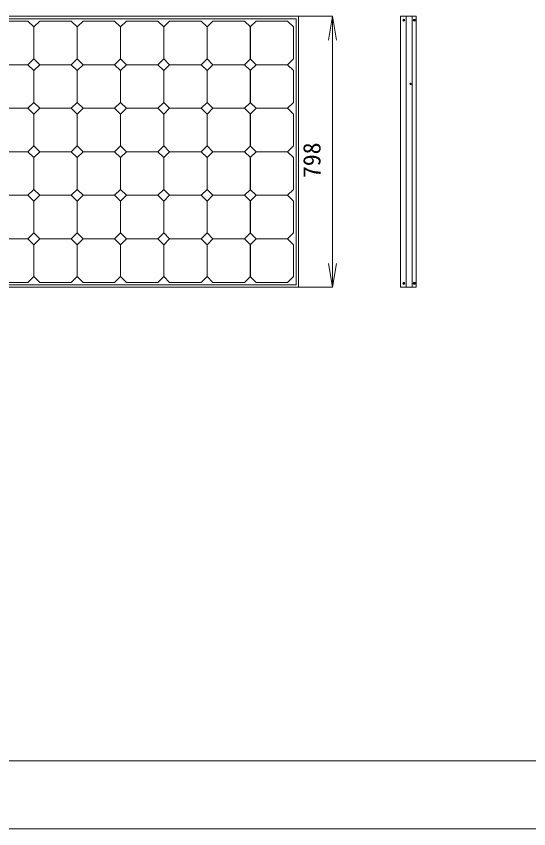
# Model space of a CAD drawing. Units: millimetres, scale not verified. Extents: x -2970 to 2970, y -2100 to 2100.
# Drawn here: x -1460 to 50, y -2100 to 292 of the extents above; entities that cross this region are included whole.
import ezdxf
from ezdxf.enums import TextEntityAlignment as Align

# ---------------------------------------------------------------- set-up
doc = ezdxf.new("R2010")
doc.units = ezdxf.units.MM
doc.header["$LTSCALE"] = 5
for name, color, linetype, lineweight in [('0-0_0', 7, 'Continuous', 18), ('0-2_用紙枠', 7, 'Continuous', 18), ('0-3_図面枠', 7, 'Continuous', 18)]:
    doc.layers.add(name, color=color, linetype=linetype, lineweight=lineweight)
doc.styles.add('ＭＳ ゴシック', font='')
doc.styles.get('ＭＳ ゴシック').set_extended_font_data('MS Gothic')

msp = doc.modelspace()

# ---------------------------------------------------------------- linework, layer by layer
at = {"layer": '0-0_0'}
for p, q in [((-628.409, 292.389), (-528.174, 292.389)), ((-540.2, 222.389), (-528.534, 292.389)), ((-311.534, -505.611), (-311.534, 292.389)), ((-293.534, 292.389), (-293.534, -505.611)), ((-319.866, 279.866), (-319.588, 279.581)), ((-319.534, 282.248), (-319.803, 281.914)), ((-319.143, 280.581), (-319.353, 280.581)), ((-319.309, 281.248), (-319.138, 281.199)), ((-318.869, 280.081), (-318.869, 280.307)), ((-318.81, 281.532), (-318.81, 281.738)), ((-318.204, 281.699), (-318.204, 281.473)), ((-318.204, 280.248), (-318.204, 280.081)), ((-317.48, 279.366), (-318.199, 280.081)), ((-317.92, 281.199), (-317.7, 281.199)), ((-317.695, 280.581), (-317.915, 280.581)), ((-317.48, 279.532), (-317.211, 279.866)), ((-317.206, 281.914), (-317.475, 282.199)), ((-288.866, 279.866), (-288.588, 279.581)), ((-288.534, 282.248), (-288.803, 281.914)), ((-288.143, 280.581), (-288.353, 280.581)), ((-288.309, 281.248), (-288.138, 281.199)), ((-287.869, 280.081), (-287.869, 280.307)), ((-287.81, 281.532), (-287.81, 281.738)), ((-287.204, 281.699), (-287.204, 281.473)), ((-287.204, 280.248), (-287.204, 280.081)), ((-286.48, 279.366), (-287.199, 280.081)), ((-286.92, 281.199), (-286.7, 281.199)), ((-286.695, 280.581), (-286.915, 280.581)), ((-286.48, 279.532), (-286.211, 279.866)), ((-286.206, 281.914), (-286.475, 282.199)), ((-528.534, 222.389), (-528.534, -435.611)), ((-516.867, -435.611), (-528.534, -505.611)), ((-319.866, -495.134), (-319.588, -495.419)), ((-319.534, -492.752), (-319.803, -493.086)), ((-319.143, -494.419), (-319.353, -494.419)), ((-319.309, -493.752), (-319.138, -493.801)), ((-318.869, -494.919), (-318.869, -494.693)), ((-318.81, -493.468), (-318.81, -493.262)), ((-318.204, -493.301), (-318.204, -493.527)), ((-318.204, -494.752), (-318.204, -494.919)), ((-317.48, -495.634), (-318.199, -494.919)), ((-317.92, -493.801), (-317.7, -493.801)), ((-317.695, -494.419), (-317.915, -494.419)), ((-317.48, -495.468), (-317.211, -495.134)), ((-317.206, -493.086), (-317.475, -492.801)), ((-288.866, -495.134), (-288.588, -495.419)), ((-288.534, -492.752), (-288.803, -493.086)), ((-288.143, -494.419), (-288.353, -494.419)), ((-288.309, -493.752), (-288.138, -493.801)), ((-287.869, -494.919), (-287.869, -494.693)), ((-287.81, -493.468), (-287.81, -493.262)), ((-287.204, -493.301), (-287.204, -493.527)), ((-287.204, -494.752), (-287.204, -494.919)), ((-286.48, -495.634), (-287.199, -494.919)), ((-286.92, -493.801), (-286.7, -493.801)), ((-286.695, -494.419), (-286.915, -494.419)), ((-286.48, -495.468), (-286.211, -495.134)), ((-286.206, -493.086), (-286.475, -492.801)), ((-628.409, -505.611), (-528.174, -505.611))]:
    msp.add_line(p, q, dxfattribs=at)
for points in [[(-628.534, -505.611), (-2187.534, -505.611), (-2187.534, 292.389), (-628.534, 292.389)], [(-282.534, 292.389), (-282.534, -505.611), (-328.534, -505.611), (-328.534, 292.389)], [(-2180.274, -498.435), (-2180.274, 285.212), (-635.776, 285.212), (-635.776, -498.435)], [(-1408.179, 260.816), (-1408.179, 167.034), (-1425.821, 149.832), (-1518.385, 149.832), (-1535.736, 167.034), (-1535.736, 260.816), (-1518.385, 278.036), (-1425.821, 278.036)], [(-1280.622, 260.816), (-1280.622, 167.034), (-1298.263, 149.832), (-1390.864, 149.832), (-1408.215, 167.034), (-1408.215, 260.816), (-1390.864, 278.036), (-1298.263, 278.036)], [(-1153.101, 260.816), (-1153.101, 167.034), (-1170.761, 149.832), (-1263.361, 149.832), (-1280.712, 167.034), (-1280.712, 260.816), (-1263.361, 278.036), (-1170.761, 278.036)], [(-1025.616, 260.816), (-1025.616, 167.034), (-1043.258, 149.832), (-1135.858, 149.832), (-1153.173, 167.034), (-1153.173, 260.816), (-1135.858, 278.036), (-1043.258, 278.036)], [(-898.095, 260.816), (-898.095, 167.034), (-915.737, 149.832), (-1008.338, 149.832), (-1025.653, 167.034), (-1025.653, 260.816), (-1008.338, 278.036), (-915.737, 278.036)], [(-770.574, 260.816), (-770.574, 167.034), (-788.216, 149.832), (-880.835, 149.832), (-898.15, 167.034), (-898.15, 260.816), (-880.835, 278.036), (-788.216, 278.036)], [(-643.054, 260.816), (-643.054, 167.034), (-660.732, 149.832), (-753.296, 149.832), (-770.647, 167.034), (-770.647, 260.816), (-753.296, 278.036), (-660.732, 278.036)], [(-1408.179, 132.612), (-1408.179, 38.83), (-1425.821, 21.628), (-1518.385, 21.628), (-1535.736, 38.83), (-1535.736, 132.612), (-1518.385, 149.832), (-1425.821, 149.832)], [(-1280.622, 132.612), (-1280.622, 38.83), (-1298.263, 21.628), (-1390.864, 21.628), (-1408.215, 38.83), (-1408.215, 132.612), (-1390.864, 149.832), (-1298.263, 149.832)], [(-1153.101, 132.612), (-1153.101, 38.83), (-1170.761, 21.628), (-1263.361, 21.628), (-1280.712, 38.83), (-1280.712, 132.612), (-1263.361, 149.832), (-1170.761, 149.832)], [(-1025.616, 132.612), (-1025.616, 38.83), (-1043.258, 21.628), (-1135.858, 21.628), (-1153.173, 38.83), (-1153.173, 132.612), (-1135.858, 149.832), (-1043.258, 149.832)], [(-898.095, 132.612), (-898.095, 38.83), (-915.737, 21.628), (-1008.338, 21.628), (-1025.653, 38.83), (-1025.653, 132.612), (-1008.338, 149.832), (-915.737, 149.832)], [(-770.574, 132.612), (-770.574, 38.83), (-788.216, 21.628), (-880.835, 21.628), (-898.15, 38.83), (-898.15, 132.612), (-880.835, 149.832), (-788.216, 149.832)], [(-643.054, 132.612), (-643.054, 38.83), (-660.732, 21.628), (-753.296, 21.628), (-770.647, 38.83), (-770.647, 132.612), (-753.296, 149.832), (-660.732, 149.832)], [(-1408.179, 4.426), (-1408.179, -89.373), (-1425.821, -106.575), (-1518.385, -106.575), (-1535.736, -89.373), (-1535.736, 4.426), (-1518.385, 21.628), (-1425.821, 21.628)], [(-1280.622, 4.426), (-1280.622, -89.373), (-1298.263, -106.575), (-1390.864, -106.575), (-1408.215, -89.373), (-1408.215, 4.426), (-1390.864, 21.628), (-1298.263, 21.628)], [(-1153.101, 4.426), (-1153.101, -89.373), (-1170.761, -106.575), (-1263.361, -106.575), (-1280.712, -89.373), (-1280.712, 4.426), (-1263.361, 21.628), (-1170.761, 21.628)], [(-1025.616, 4.426), (-1025.616, -89.373), (-1043.258, -106.575), (-1135.858, -106.575), (-1153.173, -89.373), (-1153.173, 4.426), (-1135.858, 21.628), (-1043.258, 21.628)], [(-898.095, 4.426), (-898.095, -89.373), (-915.737, -106.575), (-1008.338, -106.575), (-1025.653, -89.373), (-1025.653, 4.426), (-1008.338, 21.628), (-915.737, 21.628)], [(-770.574, 4.426), (-770.574, -89.373), (-788.216, -106.575), (-880.835, -106.575), (-898.15, -89.373), (-898.15, 4.426), (-880.835, 21.628), (-788.216, 21.628)], [(-643.054, 4.426), (-643.054, -89.373), (-660.732, -106.575), (-753.296, -106.575), (-770.647, -89.373), (-770.647, 4.426), (-753.296, 21.628), (-660.732, 21.628)], [(-1408.179, -123.777), (-1408.179, -217.577), (-1425.821, -234.779), (-1518.385, -234.779), (-1535.736, -217.577), (-1535.736, -123.777), (-1518.385, -106.575), (-1425.821, -106.575)], [(-1280.622, -123.777), (-1280.622, -217.577), (-1298.263, -234.779), (-1390.864, -234.779), (-1408.215, -217.577), (-1408.215, -123.777), (-1390.864, -106.575), (-1298.263, -106.575)], [(-1153.101, -123.777), (-1153.101, -217.577), (-1170.761, -234.779), (-1263.361, -234.779), (-1280.712, -217.577), (-1280.712, -123.777), (-1263.361, -106.575), (-1170.761, -106.575)], [(-1025.616, -123.777), (-1025.616, -217.577), (-1043.258, -234.779), (-1135.858, -234.779), (-1153.173, -217.577), (-1153.173, -123.777), (-1135.858, -106.575), (-1043.258, -106.575)], [(-898.095, -123.777), (-898.095, -217.577), (-915.737, -234.779), (-1008.338, -234.779), (-1025.653, -217.577), (-1025.653, -123.777), (-1008.338, -106.575), (-915.737, -106.575)], [(-770.574, -123.777), (-770.574, -217.577), (-788.216, -234.779), (-880.835, -234.779), (-898.15, -217.577), (-898.15, -123.777), (-880.835, -106.575), (-788.216, -106.575)], [(-643.054, -123.777), (-643.054, -217.577), (-660.732, -234.779), (-753.296, -234.779), (-770.647, -217.577), (-770.647, -123.777), (-753.296, -106.575), (-660.732, -106.575)], [(-1408.179, -251.981), (-1408.179, -345.78), (-1425.821, -362.982), (-1518.385, -362.982), (-1535.736, -345.78), (-1535.736, -251.981), (-1518.385, -234.779), (-1425.821, -234.779)], [(-1280.622, -251.981), (-1280.622, -345.78), (-1298.263, -362.982), (-1390.864, -362.982), (-1408.215, -345.78), (-1408.215, -251.981), (-1390.864, -234.779), (-1298.263, -234.779)], [(-1153.101, -251.981), (-1153.101, -345.78), (-1170.761, -362.982), (-1263.361, -362.982), (-1280.712, -345.78), (-1280.712, -251.981), (-1263.361, -234.779), (-1170.761, -234.779)], [(-1025.616, -251.981), (-1025.616, -345.78), (-1043.258, -362.982), (-1135.858, -362.982), (-1153.173, -345.78), (-1153.173, -251.981), (-1135.858, -234.779), (-1043.258, -234.779)], [(-898.095, -251.981), (-898.095, -345.78), (-915.737, -362.982), (-1008.338, -362.982), (-1025.653, -345.78), (-1025.653, -251.981), (-1008.338, -234.779), (-915.737, -234.779)], [(-770.574, -251.981), (-770.574, -345.78), (-788.216, -362.982), (-880.835, -362.982), (-898.15, -345.78), (-898.15, -251.981), (-880.835, -234.779), (-788.216, -234.779)], [(-643.054, -251.981), (-643.054, -345.78), (-660.732, -362.982), (-753.296, -362.982), (-770.647, -345.78), (-770.647, -251.981), (-753.296, -234.779), (-660.732, -234.779)], [(-1408.179, -380.202), (-1408.179, -473.984), (-1425.821, -491.186), (-1518.385, -491.186), (-1535.736, -473.984), (-1535.736, -380.202), (-1518.385, -362.982), (-1425.821, -362.982)], [(-1280.622, -380.202), (-1280.622, -473.984), (-1298.263, -491.186), (-1390.864, -491.186), (-1408.215, -473.984), (-1408.215, -380.202), (-1390.864, -362.982), (-1298.263, -362.982)], [(-1153.101, -380.202), (-1153.101, -473.984), (-1170.761, -491.186), (-1263.361, -491.186), (-1280.712, -473.984), (-1280.712, -380.202), (-1263.361, -362.982), (-1170.761, -362.982)], [(-1025.616, -380.202), (-1025.616, -473.984), (-1043.258, -491.186), (-1135.858, -491.186), (-1153.173, -473.984), (-1153.173, -380.202), (-1135.858, -362.982), (-1043.258, -362.982)], [(-898.095, -380.202), (-898.095, -473.984), (-915.737, -491.186), (-1008.338, -491.186), (-1025.653, -473.984), (-1025.653, -380.202), (-1008.338, -362.982), (-915.737, -362.982)], [(-770.574, -380.202), (-770.574, -473.984), (-788.216, -491.186), (-880.835, -491.186), (-898.15, -473.984), (-898.15, -380.202), (-880.835, -362.982), (-788.216, -362.982)], [(-643.054, -380.202), (-643.054, -473.984), (-660.732, -491.186), (-753.296, -491.186), (-770.647, -473.984), (-770.647, -380.202), (-753.296, -362.982), (-660.732, -362.982)]]:
    msp.add_lwpolyline(points, close=True, dxfattribs=at)
for points in [[(-516.867, 222.389), (-528.534, 292.389), (-528.534, 222.389)], [(-318.81, 281.748), (-319.529, 282.424), (-320.023, 281.973), (-319.309, 281.248)], [(-320.023, 281.973), (-319.812, 281.914), (-319.143, 281.199)], [(-320.023, 279.866), (-319.861, 279.866), (-319.143, 280.581)], [(-319.358, 280.581), (-320.018, 279.866), (-319.578, 279.415), (-318.869, 280.081)], [(-319.583, 279.415), (-319.583, 279.581), (-318.874, 280.307)], [(-319.534, 282.424), (-319.534, 282.248), (-318.815, 281.532)], [(-319.358, 280.581), (-319.187, 280.914), (-319.309, 281.248)], [(-319.143, 280.581), (-319.117, 280.61), (-319.094, 280.638), (-319.072, 280.666), (-319.052, 280.693), (-319.034, 280.719), (-319.019, 280.745), (-319.005, 280.771), (-318.994, 280.796), (-318.984, 280.821), (-318.977, 280.846), (-318.973, 280.87), (-318.97, 280.895), (-318.97, 280.919), (-318.973, 280.944), (-318.977, 280.969), (-318.985, 280.994), (-318.995, 281.019), (-319.008, 281.044), (-319.023, 281.07), (-319.041, 281.097), (-319.062, 281.124), (-319.086, 281.151), (-319.113, 281.18), (-319.143, 281.209)], [(-318.204, 280.248), (-318.243, 280.307), (-318.355, 280.366), (-318.414, 280.415), (-318.585, 280.415), (-318.693, 280.366), (-318.746, 280.366), (-318.864, 280.307)], [(-318.204, 280.081), (-318.536, 280.199), (-318.864, 280.081)], [(-318.81, 281.748), (-318.477, 281.581), (-318.199, 281.699)], [(-318.81, 281.532), (-318.788, 281.505), (-318.766, 281.481), (-318.743, 281.458), (-318.719, 281.439), (-318.695, 281.421), (-318.67, 281.406), (-318.645, 281.393), (-318.62, 281.382), (-318.594, 281.373), (-318.568, 281.366), (-318.542, 281.362), (-318.515, 281.359), (-318.489, 281.359), (-318.462, 281.36), (-318.435, 281.363), (-318.408, 281.369), (-318.381, 281.376), (-318.355, 281.385), (-318.328, 281.395), (-318.302, 281.407), (-318.276, 281.422), (-318.25, 281.437), (-318.224, 281.454), (-318.199, 281.473)], [(-317.695, 281.199), (-316.976, 281.914), (-317.485, 282.365), (-318.204, 281.699)], [(-317.48, 282.365), (-317.48, 282.199), (-318.199, 281.473)], [(-317.48, 279.366), (-317.48, 279.532), (-318.199, 280.248)], [(-317.92, 281.199), (-317.938, 281.175), (-317.955, 281.151), (-317.97, 281.126), (-317.983, 281.101), (-317.995, 281.076), (-318.005, 281.05), (-318.014, 281.023), (-318.021, 280.997), (-318.027, 280.97), (-318.031, 280.943), (-318.033, 280.916), (-318.034, 280.889), (-318.033, 280.861), (-318.031, 280.834), (-318.027, 280.807), (-318.021, 280.78), (-318.014, 280.753), (-318.005, 280.726), (-317.995, 280.699), (-317.983, 280.673), (-317.97, 280.647), (-317.955, 280.621), (-317.938, 280.596), (-317.92, 280.571)], [(-316.971, 281.914), (-317.201, 281.914), (-317.92, 281.199)], [(-317.03, 279.866), (-317.211, 279.866), (-317.92, 280.581)], [(-317.695, 281.199), (-317.803, 280.865), (-317.695, 280.571)], [(-317.48, 279.366), (-317.03, 279.866), (-317.69, 280.581)], [(-287.81, 281.748), (-288.529, 282.424), (-289.023, 281.973), (-288.309, 281.248)], [(-289.023, 281.973), (-288.812, 281.914), (-288.143, 281.199)], [(-289.023, 279.866), (-288.861, 279.866), (-288.143, 280.581)], [(-288.358, 280.581), (-289.018, 279.866), (-288.578, 279.415), (-287.869, 280.081)], [(-288.583, 279.415), (-288.583, 279.581), (-287.874, 280.307)], [(-288.534, 282.424), (-288.534, 282.248), (-287.815, 281.532)], [(-288.358, 280.581), (-288.187, 280.914), (-288.309, 281.248)], [(-288.143, 280.581), (-288.117, 280.61), (-288.094, 280.638), (-288.072, 280.666), (-288.052, 280.693), (-288.034, 280.719), (-288.019, 280.745), (-288.005, 280.771), (-287.994, 280.796), (-287.984, 280.821), (-287.977, 280.846), (-287.973, 280.87), (-287.97, 280.895), (-287.97, 280.919), (-287.973, 280.944), (-287.977, 280.969), (-287.985, 280.994), (-287.995, 281.019), (-288.008, 281.044), (-288.023, 281.07), (-288.041, 281.097), (-288.062, 281.124), (-288.086, 281.151), (-288.113, 281.18), (-288.143, 281.209)], [(-287.204, 280.248), (-287.243, 280.307), (-287.355, 280.366), (-287.414, 280.415), (-287.585, 280.415), (-287.693, 280.366), (-287.746, 280.366), (-287.864, 280.307)], [(-287.204, 280.081), (-287.536, 280.199), (-287.864, 280.081)], [(-287.81, 281.748), (-287.477, 281.581), (-287.199, 281.699)], [(-287.81, 281.532), (-287.788, 281.505), (-287.766, 281.481), (-287.743, 281.458), (-287.719, 281.439), (-287.695, 281.421), (-287.67, 281.406), (-287.645, 281.393), (-287.62, 281.382), (-287.594, 281.373), (-287.568, 281.366), (-287.542, 281.362), (-287.515, 281.359), (-287.489, 281.359), (-287.462, 281.36), (-287.435, 281.363), (-287.408, 281.369), (-287.381, 281.376), (-287.355, 281.385), (-287.328, 281.395), (-287.302, 281.407), (-287.276, 281.422), (-287.25, 281.437), (-287.224, 281.454), (-287.199, 281.473)], [(-286.695, 281.199), (-285.976, 281.914), (-286.485, 282.365), (-287.204, 281.699)], [(-286.48, 282.365), (-286.48, 282.199), (-287.199, 281.473)], [(-286.48, 279.366), (-286.48, 279.532), (-287.199, 280.248)], [(-286.92, 281.199), (-286.938, 281.175), (-286.955, 281.151), (-286.97, 281.126), (-286.983, 281.101), (-286.995, 281.076), (-287.005, 281.05), (-287.014, 281.023), (-287.021, 280.997), (-287.027, 280.97), (-287.031, 280.943), (-287.033, 280.916), (-287.034, 280.889), (-287.033, 280.861), (-287.031, 280.834), (-287.027, 280.807), (-287.021, 280.78), (-287.014, 280.753), (-287.005, 280.726), (-286.995, 280.699), (-286.983, 280.673), (-286.97, 280.647), (-286.955, 280.621), (-286.938, 280.596), (-286.92, 280.571)], [(-285.971, 281.914), (-286.201, 281.914), (-286.92, 281.199)], [(-286.03, 279.866), (-286.211, 279.866), (-286.92, 280.581)], [(-286.695, 281.199), (-286.803, 280.865), (-286.695, 280.571)], [(-286.48, 279.366), (-286.03, 279.866), (-286.69, 280.581)], [(-540.2, -435.611), (-528.534, -505.611), (-528.534, -435.611)], [(-318.81, -493.252), (-319.529, -492.576), (-320.023, -493.027), (-319.309, -493.752)], [(-320.023, -493.027), (-319.812, -493.086), (-319.143, -493.801)], [(-320.023, -495.134), (-319.861, -495.134), (-319.143, -494.419)], [(-319.358, -494.419), (-320.018, -495.134), (-319.578, -495.585), (-318.869, -494.919)], [(-319.583, -495.585), (-319.583, -495.419), (-318.874, -494.693)], [(-319.534, -492.576), (-319.534, -492.752), (-318.815, -493.468)], [(-319.358, -494.419), (-319.187, -494.086), (-319.309, -493.752)], [(-319.143, -494.419), (-319.117, -494.39), (-319.094, -494.362), (-319.072, -494.334), (-319.052, -494.307), (-319.034, -494.281), (-319.019, -494.255), (-319.005, -494.229), (-318.994, -494.204), (-318.984, -494.179), (-318.977, -494.154), (-318.973, -494.13), (-318.97, -494.105), (-318.97, -494.081), (-318.973, -494.056), (-318.977, -494.031), (-318.985, -494.006), (-318.995, -493.981), (-319.008, -493.956), (-319.023, -493.93), (-319.041, -493.903), (-319.062, -493.876), (-319.086, -493.849), (-319.113, -493.82), (-319.143, -493.791)], [(-318.204, -494.752), (-318.243, -494.693), (-318.355, -494.634), (-318.414, -494.585), (-318.585, -494.585), (-318.693, -494.634), (-318.746, -494.634), (-318.864, -494.693)], [(-318.204, -494.919), (-318.536, -494.801), (-318.864, -494.919)], [(-318.81, -493.252), (-318.477, -493.419), (-318.199, -493.301)], [(-318.81, -493.468), (-318.788, -493.495), (-318.766, -493.519), (-318.743, -493.542), (-318.719, -493.561), (-318.695, -493.579), (-318.67, -493.594), (-318.645, -493.607), (-318.62, -493.618), (-318.594, -493.627), (-318.568, -493.634), (-318.542, -493.638), (-318.515, -493.641), (-318.489, -493.641), (-318.462, -493.64), (-318.435, -493.637), (-318.408, -493.631), (-318.381, -493.624), (-318.355, -493.615), (-318.328, -493.605), (-318.302, -493.593), (-318.276, -493.578), (-318.25, -493.563), (-318.224, -493.546), (-318.199, -493.527)], [(-317.695, -493.801), (-316.976, -493.086), (-317.485, -492.635), (-318.204, -493.301)], [(-317.48, -492.635), (-317.48, -492.801), (-318.199, -493.527)], [(-317.48, -495.634), (-317.48, -495.468), (-318.199, -494.752)], [(-317.92, -493.801), (-317.938, -493.825), (-317.955, -493.849), (-317.97, -493.874), (-317.983, -493.899), (-317.995, -493.924), (-318.005, -493.95), (-318.014, -493.977), (-318.021, -494.003), (-318.027, -494.03), (-318.031, -494.057), (-318.033, -494.084), (-318.034, -494.111), (-318.033, -494.139), (-318.031, -494.166), (-318.027, -494.193), (-318.021, -494.22), (-318.014, -494.247), (-318.005, -494.274), (-317.995, -494.301), (-317.983, -494.327), (-317.97, -494.353), (-317.955, -494.379), (-317.938, -494.404), (-317.92, -494.429)], [(-316.971, -493.086), (-317.201, -493.086), (-317.92, -493.801)], [(-317.03, -495.134), (-317.211, -495.134), (-317.92, -494.419)], [(-317.695, -493.801), (-317.803, -494.135), (-317.695, -494.429)], [(-317.48, -495.634), (-317.03, -495.134), (-317.69, -494.419)], [(-287.81, -493.252), (-288.529, -492.576), (-289.023, -493.027), (-288.309, -493.752)], [(-289.023, -493.027), (-288.812, -493.086), (-288.143, -493.801)], [(-289.023, -495.134), (-288.861, -495.134), (-288.143, -494.419)], [(-288.358, -494.419), (-289.018, -495.134), (-288.578, -495.585), (-287.869, -494.919)], [(-288.583, -495.585), (-288.583, -495.419), (-287.874, -494.693)], [(-288.534, -492.576), (-288.534, -492.752), (-287.815, -493.468)], [(-288.358, -494.419), (-288.187, -494.086), (-288.309, -493.752)], [(-288.143, -494.419), (-288.117, -494.39), (-288.094, -494.362), (-288.072, -494.334), (-288.052, -494.307), (-288.034, -494.281), (-288.019, -494.255), (-288.005, -494.229), (-287.994, -494.204), (-287.984, -494.179), (-287.977, -494.154), (-287.973, -494.13), (-287.97, -494.105), (-287.97, -494.081), (-287.973, -494.056), (-287.977, -494.031), (-287.985, -494.006), (-287.995, -493.981), (-288.008, -493.956), (-288.023, -493.93), (-288.041, -493.903), (-288.062, -493.876), (-288.086, -493.849), (-288.113, -493.82), (-288.143, -493.791)], [(-287.204, -494.752), (-287.243, -494.693), (-287.355, -494.634), (-287.414, -494.585), (-287.585, -494.585), (-287.693, -494.634), (-287.746, -494.634), (-287.864, -494.693)], [(-287.204, -494.919), (-287.536, -494.801), (-287.864, -494.919)], [(-287.81, -493.252), (-287.477, -493.419), (-287.199, -493.301)], [(-287.81, -493.468), (-287.788, -493.495), (-287.766, -493.519), (-287.743, -493.542), (-287.719, -493.561), (-287.695, -493.579), (-287.67, -493.594), (-287.645, -493.607), (-287.62, -493.618), (-287.594, -493.627), (-287.568, -493.634), (-287.542, -493.638), (-287.515, -493.641), (-287.489, -493.641), (-287.462, -493.64), (-287.435, -493.637), (-287.408, -493.631), (-287.381, -493.624), (-287.355, -493.615), (-287.328, -493.605), (-287.302, -493.593), (-287.276, -493.578), (-287.25, -493.563), (-287.224, -493.546), (-287.199, -493.527)], [(-286.695, -493.801), (-285.976, -493.086), (-286.485, -492.635), (-287.204, -493.301)], [(-286.48, -492.635), (-286.48, -492.801), (-287.199, -493.527)], [(-286.48, -495.634), (-286.48, -495.468), (-287.199, -494.752)], [(-286.92, -493.801), (-286.938, -493.825), (-286.955, -493.849), (-286.97, -493.874), (-286.983, -493.899), (-286.995, -493.924), (-287.005, -493.95), (-287.014, -493.977), (-287.021, -494.003), (-287.027, -494.03), (-287.031, -494.057), (-287.033, -494.084), (-287.034, -494.111), (-287.033, -494.139), (-287.031, -494.166), (-287.027, -494.193), (-287.021, -494.22), (-287.014, -494.247), (-287.005, -494.274), (-286.995, -494.301), (-286.983, -494.327), (-286.97, -494.353), (-286.955, -494.379), (-286.938, -494.404), (-286.92, -494.429)], [(-285.971, -493.086), (-286.201, -493.086), (-286.92, -493.801)], [(-286.03, -495.134), (-286.211, -495.134), (-286.92, -494.419)], [(-286.695, -493.801), (-286.803, -494.135), (-286.695, -494.429)], [(-286.48, -495.634), (-286.03, -495.134), (-286.69, -494.419)]]:
    msp.add_lwpolyline(points, dxfattribs=at)
for centre, radius in [((-318.534, 280.889), 3), ((-287.534, 280.889), 3), ((-298.534, 93.389), 2), ((-318.534, -494.111), 3), ((-287.534, -494.111), 3)]:
    msp.add_circle(centre, radius, dxfattribs=at)
at = {"layer": '0-2_用紙枠'}
msp.add_lwpolyline([(-2970, -2100), (2970, -2100), (2970, 2100), (-2970, 2100)], close=True, dxfattribs=at)
at = {"layer": '0-3_図面枠'}
msp.add_lwpolyline([(2770, -1900), (2770, 1900), (-2570, 1900), (-2570, -1900)], close=True, dxfattribs=at)

# ---------------------------------------------------------------- texts
at = {"layer": '0-0_0', "style": 'ＭＳ ゴシック'}
msp.add_text('798', height=51.32, rotation=90, dxfattribs=at).set_placement((-548.534, -183.969), align=Align.BOTTOM_LEFT)

doc.saveas('drawing.dxf')
